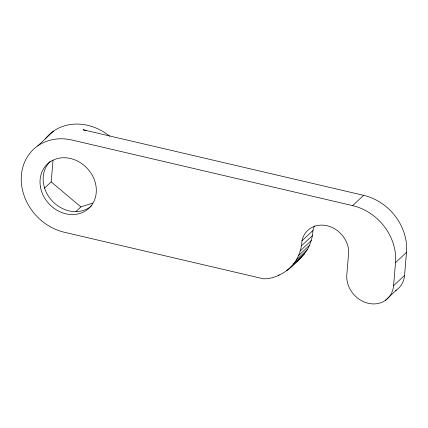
<?xml version="1.0" encoding="UTF-8"?>
<svg xmlns="http://www.w3.org/2000/svg" width="428" height="428" viewBox="0 0 428 428"><rect width="100%" height="100%" fill="white"/><g stroke="black" fill="none" stroke-linecap="round" stroke-linejoin="round"><path stroke-width="0.64" d="M44.432 188.229L51.194 181.889L53.019 160.206M290.339 267.612C297.449 260.55 301.435 250.749 301.981 240.798A25.455 21.887 46.8 0 1 327.083 225.754A25.455 21.887 46.8 0 1 348.745 251.728L346.808 274.781A25.284 21.737 46.8 0 0 368.251 303.297A25.284 21.737 46.8 0 0 393.573 285.711L395.504 262.658A50.563 43.474 46.8 0 0 352.613 205.627L72.032 140.047A50.563 43.474 46.8 0 0 21.4 175.218A50.563 43.474 46.8 0 0 64.291 232.249L263.488 278.81C279.093 278.933 291.281 267.949 301.328 257.314C308.438 250.246 312.424 240.45 312.97 230.499A25.455 21.887 46.8 0 1 314.505 225.893M395.279 290.794A25.284 21.737 46.8 0 0 404.562 275.407L406.493 252.359A50.563 43.474 46.8 0 0 363.602 195.329L83.021 129.748A50.563 43.474 46.8 0 1 86.06 130.556M37.835 145.825L53.532 131.107M76.05 211.448L80.881 206.922L92.817 203.102M301.981 240.798L312.97 230.499M301.414 245.918L312.403 235.619M300.274 250.856L311.258 240.552M298.567 255.548L309.556 245.249M352.613 205.627L363.602 195.329M278.2 275.664L279.158 274.765M296.326 259.94L307.315 249.642M293.571 263.98L304.559 253.681M286.669 270.796L293.838 264.076M295.748 262.284L301.328 257.314M395.504 262.658L406.493 252.359M393.573 285.711L404.562 275.407M385.355 300.408L396.344 290.109M296.641 261.171L297.658 260.497M51.194 181.889L80.881 206.922M45.298 138.918A50.563 43.474 46.8 0 1 109.584 136.141M91.918 205.461A30.34 26.087 46.8 0 1 52.382 201.16A30.34 26.087 46.8 0 1 50.231 161.383M40.462 186.972A30.34 26.087 46.8 0 0 86.36 210.346A30.34 26.087 46.8 0 0 77.671 161.131A30.34 26.087 46.8 0 0 40.462 186.972"/></g></svg>
